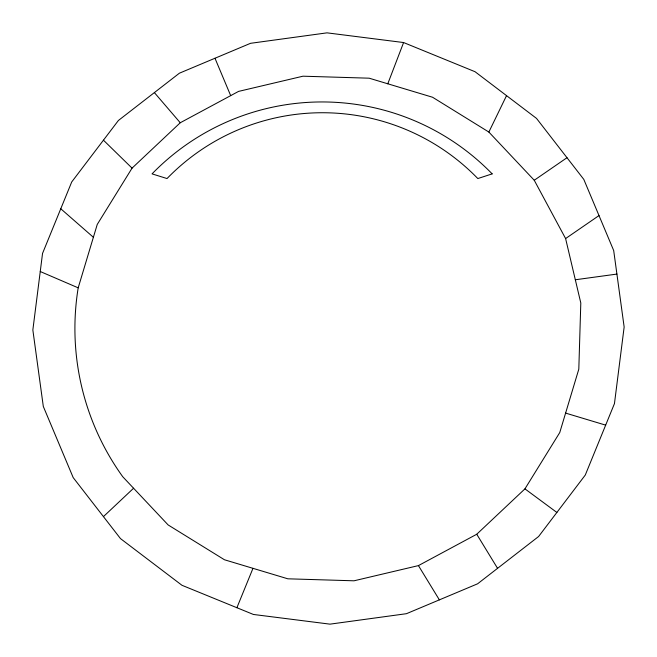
<?xml version="1.0" encoding="UTF-8"?>
<svg xmlns="http://www.w3.org/2000/svg" width="657" height="657" viewBox="0 0 657 657"><rect width="100%" height="100%" fill="white"/><g stroke="black" fill="none" stroke-linecap="round" stroke-linejoin="round"><path stroke-width="0.99" d="M78.191 287.84L97.244 224.439L132.057 168.135L180.256 122.752L238.565 91.397L302.992 76.196L369.16 78.191L432.561 97.244L488.865 132.057L534.248 180.256L565.603 238.565L580.804 302.992L578.809 369.16L559.756 432.561L524.943 488.865L476.744 534.248L418.435 565.603L354.008 580.804L287.84 578.809L224.439 559.756L168.135 524.943L122.752 476.744A253.586 253.586 0 0 1 78.191 287.84L40.249 271.522M387.786 83.792L403.595 42.541L475.044 71.72L536.514 118.4L583.802 179.394L613.695 250.555L624.15 327.022L614.459 403.595L585.28 475.044L538.6 536.514L477.606 583.802L406.445 613.695L329.978 624.15L253.405 614.459L181.956 585.28L120.486 538.6L73.198 477.606L43.305 406.445L32.85 329.978L42.541 253.405L71.72 181.956L118.4 120.486L179.394 73.198L250.555 43.305L327.022 32.85L403.595 42.541M236.898 607.717L252.978 568.33M488.865 132.057L506.539 95.635M103.445 516.616L133.585 488.241M534.248 180.256L566.991 157.713M565.603 238.565L598.995 215.57M575.318 279.767L616.907 274.076M565.603 413.097L605.664 425.136M524.943 488.865L556.865 512.46M60.773 208.762L93.384 237.284M103.445 140.179L132.057 168.135M154.37 92.596L180.256 122.752M476.744 534.248L497.563 568.33M418.435 565.603L439.369 599.866M214.979 58.251L230.681 95.635M492.159 173.875L477.82 178.556A216.342 216.342 0 0 0 167.034 178.556L152.046 173.875A236.996 236.996 0 0 1 492.159 173.875"/></g></svg>
